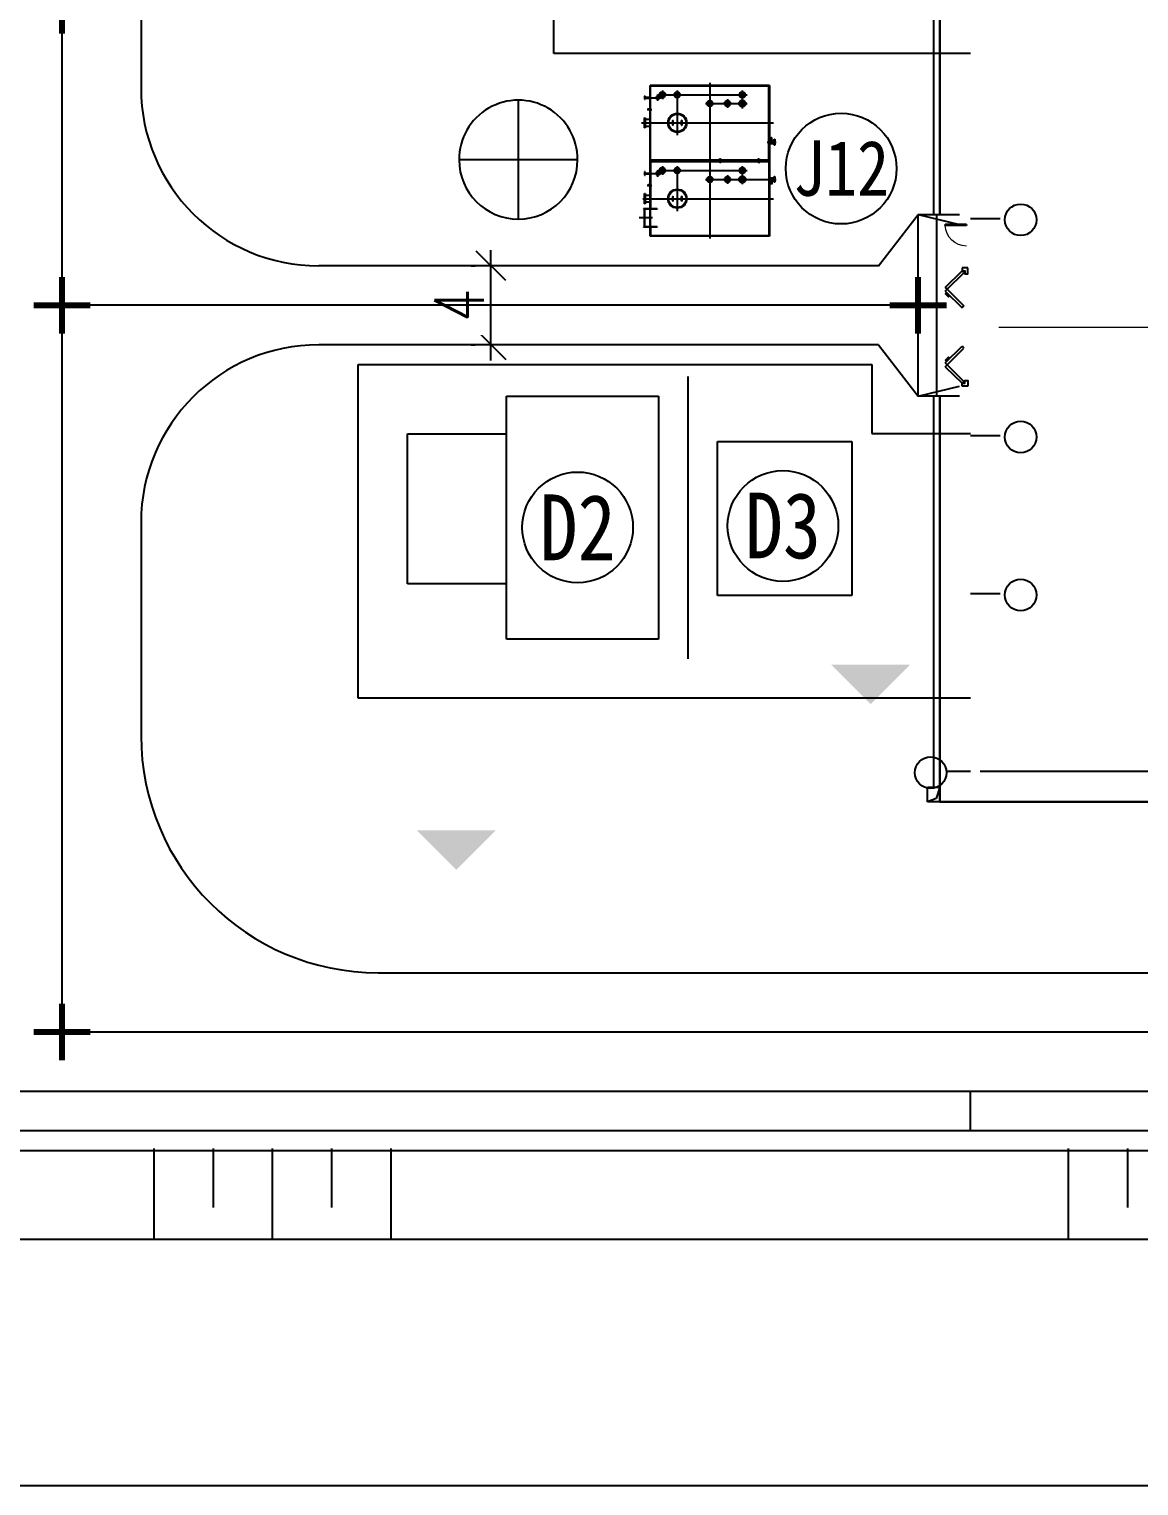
# Model space of a CAD drawing. Extents: x -93062 to 326984, y -142534 to 91021.
# Drawn here: x -53431 to -50798, y 76979 to 80436 of the extents above; entities that cross this region are included whole.
import ezdxf
from ezdxf.enums import TextEntityAlignment as Align

# ---------------------------------------------------------------- set-up
doc = ezdxf.new("R2010")
doc.units = 0
doc.header["$LTSCALE"] = 1000
doc.header["$MEASUREMENT"] = 0
doc.layers.get('0').update_dxf_attribs({"color": 8})
doc.styles.add('COMPLEX', font='COMPLEX')
doc.styles.add('hz', font='GEDITXT', dxfattribs={"width": 0.8, "bigfont": 'DXT'})
doc.styles.add('SIM', font='GEDITXT', dxfattribs={"width": 0.8, "bigfont": 'DXT'})
doc.styles.add('SIMPLEX', font='GEDITXT', dxfattribs={"height": 0.2, "bigfont": 'DXT'})
doc.styles.get("Standard").update_dxf_attribs({"font": 'gbenor.shx', "bigfont": 'gbcbig.shx'})
doc.styles.add('黑体', font='')
doc.styles.get('黑体').set_extended_font_data('SimSun')

# ---------------------------------------------------------------- blocks, each defined once
blk = doc.blocks.new('_Oblique')
at = {"color": 0, "linetype": 'ByBlock', "lineweight": -2}
blk.add_line((-0.5, -0.5), (0.5, 0.5), dxfattribs=at)
blk = doc.blocks.new('jzw-bh')
blk.add_circle((0, 0), 1.402)
at = {"style": 'SIMPLEX', "width": 0.8}
blk.add_attdef('JZW', text='', height=1, dxfattribs=at).set_placement((0, 0), align=Align.MIDDLE)
blk = doc.blocks.new('A$C672165B9')
h = blk.add_hatch()
h.set_pattern_fill('ANSI31', color=251, scale=0.047175, angle=360, style=0)
h.set_pattern_definition([(45, (18038.55401, 10293.9022), (-0.105911475, 0.105911475), [])])
h.paths.add_polyline_path([(17237.1, 8448.1, 0.414214), (17242.7, 8442.4), (17242.7, 8448.1), (17248.4, 8448.1, 1)])
h.paths.add_polyline_path([(17248.4, 8448.1), (17242.7, 8448.1), (17242.7, 8442.4, 0.414214)], flags=17)
h = blk.add_hatch()
h.set_pattern_fill('ANSI31', color=251, scale=0.047175, angle=360, style=0)
h.set_pattern_definition([(45, (18283.86535, 10293.9022), (-0.105911475, 0.105911475), [])])
h.paths.add_polyline_path([(17482.4, 8448.1, 0.414214), (17488.1, 8442.4), (17488.1, 8448.1), (17493.7, 8448.1, 1)])
h.paths.add_polyline_path([(17493.7, 8448.1), (17488.1, 8448.1), (17488.1, 8442.4, 0.414214)], flags=17)
h = blk.add_hatch()
h.set_pattern_fill('ANSI31', color=251, scale=0.047175, angle=360, style=0)
h.set_pattern_definition([(45, (18038.55401, 10282.58013), (-0.105911475, 0.105911475), [])])
h.paths.add_polyline_path([(17237.1, 8436.8, 0.414214), (17242.7, 8431.1), (17242.7, 8436.8), (17248.4, 8436.8, 1)])
h.paths.add_polyline_path([(17248.4, 8436.8), (17242.7, 8436.8), (17242.7, 8431.1, 0.414214)], flags=17)
h = blk.add_hatch()
h.set_pattern_fill('ANSI31', color=251, scale=0.047175, angle=360, style=0)
h.set_pattern_definition([(45, (18283.86535, 10282.58013), (-0.105911475, 0.105911475), [])])
h.paths.add_polyline_path([(17482.4, 8436.8, 0.414214), (17488.1, 8431.1), (17488.1, 8436.8), (17493.7, 8436.8, 1)])
h.paths.add_polyline_path([(17493.7, 8436.8), (17488.1, 8436.8), (17488.1, 8431.1, 0.414214)], flags=17)
for points in [[(18452.9, 5232.3), (17950.8, 5232.3), (18201.9, 4981.3)], [(15813.2, 4176.1), (15311, 4176.1), (15562.1, 3925)]]:
    blk.add_hatch(color=251).paths.add_polyline_path(points)
at = {"color": 251, "ltscale": 10}
for p, q in [((13050.4, 2892.1), (13050.4, 26413.6)), ((13553.6, 10849), (13553.6, 8905.4)), ((18252.3, 7773.2), (18503.9, 8100.2)), ((18252.3, 7773.2), (14685.8, 7773.2)), ((18252.3, 7270), (14685.8, 7270)), ((18252.3, 7270), (18503.9, 6942.9)), ((13553.6, 6137.8), (13553.6, 4779.1)), ((13050.4, 2892.1), (30442.2, 2892.1)), ((30442.2, 2263.1), (4611.4, 2263.1))]:
    blk.add_line(p, q, dxfattribs=at)
at = {"color": 251}
for p, q in [((18604.5, 8100.2), (18604.5, 11748.5)), ((18642.3, 8100.2), (18642.3, 11748.5)), ((18642.3, 11748.5), (18642.3, 8100.2)), ((16796.5, 8922.7), (17556.9, 8922.7)), ((16796.5, 7962.2), (16796.5, 8922.7)), ((16796.5, 8922.7), (16796.5, 8445.3)), ((17556.9, 8922.7), (16796.5, 8922.7)), ((16799.3, 8448.1), (16799.3, 8919.8)), ((16799.3, 8919.8), (17554.1, 8919.8)), ((17176.7, 8938.5), (17176.7, 7946.3)), ((17176.7, 8922.7), (17176.7, 7962.2)), ((17554.1, 8448.1), (17554.1, 8919.8)), ((17556.9, 8922.7), (17556.9, 7962.2)), ((17556.9, 8922.7), (17556.9, 8445.3)), ((16758.4, 8844.4), (16867.2, 8844.4)), ((16764.2, 8854.7), (16761.6, 8854.7)), ((16761.6, 8854.7), (16761.6, 8834)), ((16761.6, 8834), (16764.2, 8834)), ((16764.2, 8834), (16764.2, 8854.7)), ((16764.2, 8846.7), (16799.3, 8846.7)), ((16764.2, 8842), (16799.3, 8842)), ((16846.5, 8823.6), (16846.5, 8865.1)), ((16846.9, 8863.2), (17414.5, 8863.2)), ((16874.8, 8891.1), (16874.8, 8835.3)), ((16969.1, 8891.1), (16969.1, 8604.7)), ((17289.9, 8834.5), (17289.9, 8778.7)), ((17384.3, 8776.4), (17384.3, 8891.1)), ((16802.1, 8768.9), (16778, 8768.9)), ((16780.6, 8768.9), (16807.3, 8768.9)), ((16799.3, 8771.4), (16785.3, 8771.4)), ((16785.3, 8766.3), (16785.3, 8771.4)), ((16799.3, 8766.3), (16785.3, 8766.3)), ((17148.9, 8806.6), (17414.5, 8806.6)), ((16742.7, 8684), (16826.7, 8684)), ((16750.7, 8684), (17583.8, 8684)), ((16761.6, 8651.9), (16761.6, 8716)), ((16761.6, 8716), (16766.1, 8716)), ((16766.1, 8651.9), (16761.6, 8651.9)), ((16766.1, 8716), (16766.1, 8651.9)), ((16799.3, 8704.6), (16766.1, 8704.6)), ((16766.1, 8663.3), (16799.3, 8663.3)), ((16941, 8698.1), (16941, 8669.8)), ((16942.5, 8669.8), (16942.5, 8698.1)), ((16997.6, 8669.8), (16997.6, 8698.1)), ((16999.1, 8698.1), (16999.1, 8669.8)), ((17542.5, 8561.3), (17600.6, 8561.3)), ((17588.1, 8569.7), (17554.1, 8569.7)), ((17554.1, 8552.9), (17588.1, 8552.9)), ((17572.4, 8588.6), (17569.8, 8588.6)), ((17569.8, 8569.7), (17569.8, 8588.6)), ((17571.1, 8566.1), (17571.1, 8593.2)), ((17572.4, 8569.7), (17572.4, 8588.6)), ((17588.1, 8579.7), (17591.8, 8579.7)), ((17588.1, 8542.9), (17588.1, 8579.7)), ((17591.8, 8542.9), (17588.1, 8542.9)), ((17591.8, 8579.7), (17591.8, 8542.9)), ((16799.3, 8448.1), (17242.7, 8448.1)), ((17242.7, 8448.1), (17488.1, 8448.1)), ((17488.1, 8448.1), (17554.1, 8448.1)), ((16758.4, 8361.3), (16867.2, 8361.3)), ((16764.2, 8371.7), (16761.6, 8371.7)), ((16761.6, 8371.7), (16761.6, 8350.9)), ((16764.2, 8350.9), (16764.2, 8371.7)), ((16764.2, 8363.6), (16799.3, 8363.6)), ((16764.2, 8358.9), (16799.3, 8358.9)), ((17556.9, 8445.3), (16796.5, 8445.3)), ((16796.5, 8442.4), (17556.9, 8442.4)), ((17556.9, 8439.6), (16796.5, 8439.6)), ((16796.5, 8439.6), (16796.5, 7962.2)), ((16799.3, 8436.8), (16799.3, 8144.3)), ((16799.3, 8436.8), (17242.7, 8436.8)), ((16825.7, 8361.3), (16867.2, 8361.3)), ((16846.5, 8340.5), (16846.5, 8382)), ((16846.9, 8380.2), (17414.5, 8380.2)), ((16874.8, 8408), (16874.8, 8352.3)), ((16969.1, 8408), (16969.1, 8121.6)), ((17242.7, 8436.8), (17488.1, 8436.8)), ((17384.3, 8293.3), (17384.3, 8408)), ((17384.3, 8293.3), (17384.3, 8353.7)), ((17488.1, 8436.8), (17554.1, 8436.8)), ((17554.1, 8436.8), (17554.1, 7965)), ((17556.9, 8439.6), (17556.9, 7962.2)), ((16761.6, 8350.9), (16764.2, 8350.9)), ((16802.1, 8285.8), (16778, 8285.8)), ((16780.6, 8285.8), (16807.3, 8285.8)), ((16799.3, 8288.3), (16785.3, 8288.3)), ((16785.3, 8283.3), (16785.3, 8288.3)), ((16799.3, 8283.3), (16785.3, 8283.3)), ((17148.9, 8323.5), (17600.6, 8323.5)), ((17289.9, 8351.4), (17289.9, 8295.7)), ((17588.1, 8331.9), (17554.1, 8331.9)), ((17554.1, 8315.1), (17588.1, 8315.1)), ((17569.8, 8315.1), (17569.8, 8296.3)), ((17572.4, 8296.3), (17569.8, 8296.3)), ((17571.1, 8318.7), (17571.1, 8291.6)), ((17572.4, 8315.1), (17572.4, 8296.3)), ((17588.1, 8341.9), (17591.8, 8341.9)), ((17588.1, 8305.1), (17588.1, 8341.9)), ((17591.8, 8305.1), (17588.1, 8305.1)), ((17591.8, 8341.9), (17591.8, 8305.1)), ((16750.7, 8200.9), (17583.8, 8200.9)), ((16761.6, 8168.8), (16761.6, 8233)), ((16761.6, 8233), (16766.1, 8233)), ((16766.1, 8168.8), (16761.6, 8168.8)), ((16766.1, 8233), (16766.1, 8168.8)), ((16799.3, 8221.5), (16766.1, 8221.5)), ((16766.1, 8180.2), (16799.3, 8180.2)), ((16941, 8215), (16941, 8186.7)), ((16942.5, 8186.7), (16942.5, 8215)), ((16997.6, 8186.7), (16997.6, 8215)), ((16999.1, 8215), (16999.1, 8186.7)), ((16811.1, 8078.2), (16727.7, 8078.2)), ((16841.7, 8136.7), (16754, 8136.7)), ((16754, 8136.7), (16754, 8134.8)), ((16841.7, 8134.8), (16754, 8134.8)), ((16758, 8134.8), (16758, 8021.6)), ((16759.7, 8134.8), (16759.7, 8021.6)), ((16761.4, 8134.8), (16761.4, 8021.6)), ((16841.7, 8136.7), (16841.7, 8134.8)), ((18503.9, 8100.2), (18768.1, 8037.3)), ((18503.9, 6942.9), (18503.9, 8100.2)), ((18503.9, 8100.2), (18768.1, 8100.2)), ((18621.7, 8100.2), (18621.7, 6942.9)), ((18837.3, 8075.1), (19026, 8075.1)), ((16841.7, 8021.6), (16754, 8021.6)), ((16754, 8021.6), (16754, 8019.7)), ((16841.7, 8019.7), (16754, 8019.7)), ((16799.3, 8012.2), (16799.3, 7965)), ((16841.7, 8021.6), (16841.7, 8019.7)), ((17556.9, 7962.2), (16796.5, 7962.2)), ((17556.9, 7962.2), (16796.5, 7962.2)), ((17556.9, 7962.2), (16796.5, 7962.2)), ((17554.1, 7965), (16799.3, 7965)), ((16799.3, 7965), (17554.1, 7965)), ((15782.2, 7169.3), (15782.2, 7873.8)), ((15656.4, 7773.2), (15681.6, 7773.2)), ((15656.4, 7270), (15681.6, 7270)), ((17038.3, 5269.7), (17038.3, 7068.7)), ((18503.9, 6942.9), (18768.1, 7005.8)), ((15881, 6942.9), (16849.6, 6942.9)), ((15881, 5395.5), (15881, 6942.9)), ((16849.6, 6942.9), (16849.6, 5395.5)), ((18768.1, 6942.9), (18503.9, 6942.9)), ((18604.5, 4450.9), (18604.5, 6942.9)), ((18642.3, 4357.7), (18642.3, 6942.9)), ((18642.3, 6942.9), (18642.3, 5332.6)), ((18837.3, 6691.3), (19026, 6691.3)), ((17227, 6653.5), (18082.5, 6653.5)), ((17227, 5672.3), (17227, 6653.5)), ((18082.5, 6653.5), (18082.5, 5672.3)), ((18082.5, 5672.3), (17227, 5672.3)), ((18837.3, 5684.9), (19026, 5684.9)), ((16849.6, 5395.5), (15881, 5395.5)), ((18642.3, 5332.6), (18642.3, 4357.7)), ((18684.9, 4552.7), (18837.3, 4552.7)), ((18900.2, 4552.7), (20288.8, 4552.7)), ((18563.4, 4357.7), (18563.4, 4450.9)), ((18563.4, 4450.9), (18642.3, 4450.9)), ((18620.1, 4378.7), (18563.4, 4357.7)), ((18642.3, 4450.9), (18620.1, 4378.7)), ((18642.3, 4450.9), (18642.3, 4357.7)), ((18642.3, 4357.7), (18563.4, 4357.7)), ((18642.3, 4357.7), (24611.5, 4357.7)), ((24611.5, 4357.7), (18642.3, 4357.7)), ((15063.3, 3269.5), (25102.1, 3269.5)), ((12547.2, 2514.7), (30442.2, 2514.7)), ((18837.3, 2263.1), (18837.3, 2514.7)), ((30442.2, 2263.1), (18837.3, 2263.1)), ((2229.6, 2137.3), (30442.2, 2137.3)), ((13637, 1571.2), (13637, 2150)), ((14014.4, 1772.6), (14014.4, 2150)), ((14391.8, 1571.2), (14391.8, 2150)), ((14769.2, 1772.6), (14769.2, 2150)), ((15146.6, 1571.2), (15146.6, 2150)), ((19462.4, 1571.2), (19462.4, 2150)), ((19839.8, 1772.6), (19839.8, 2150)), ((3944.2, 1571.2), (30442.2, 1571.2))]:
    blk.add_line(p, q, dxfattribs=at)
at = {"color": 251, "ltscale": 5}
for p, q in [((16182.9, 9125.5), (16182.9, 10987.4)), ((18837.3, 9125.5), (16182.9, 9125.5)), ((14937.4, 5018.1), (14937.4, 7144.2)), ((14937.4, 7144.2), (18208.3, 7144.2)), ((18208.3, 7144.2), (18208.3, 6704.8)), ((15252, 5747.1), (15252, 6703.2)), ((15252, 6703.2), (15881, 6703.2)), ((18208.3, 6704.8), (18837.3, 6704.8)), ((15881, 5747.1), (15252, 5747.1)), ((18837.3, 5018.1), (14937.4, 5018.1))]:
    blk.add_line(p, q, dxfattribs=at)
at = {"color": 251, "ltscale": 0.1}
for p, q in [((15957.3, 8073.7), (15957.3, 8831.1)), ((15579.9, 8451.1), (16334.7, 8451.1))]:
    blk.add_line(p, q, dxfattribs=at)
at = {"color": 251, "extrusion": (0, 0, -1)}
for p, q in [((18677.2, 8030.4), (18677.2, 8037.3)), ((18812.1, 8037.3), (18677.2, 8037.3)), ((18812.1, 8030.4), (18677.2, 8030.4)), ((18812.1, 8037.3), (18812.1, 8030.4)), ((18676.1, 7635.9), (18783.8, 7741.7)), ((18688.5, 7623.4), (18796.1, 7729.2)), ((18820, 7760.6), (18783.8, 7760.6)), ((18796.1, 7729.2), (18783.8, 7741.7)), ((18676.1, 7635.9), (18688.5, 7623.4)), ((18676.1, 7610.8), (18688.5, 7623.4)), ((18676.1, 7610.8), (18783.8, 7505)), ((18688.5, 7623.4), (18796.1, 7517.6)), ((18796.1, 7517.6), (18783.8, 7505)), ((18676.1, 7155.6), (18783.8, 7261.4)), ((18688.5, 7143), (18796.1, 7248.8)), ((18796.1, 7248.8), (18783.8, 7261.4)), ((18676.1, 7155.6), (18688.5, 7143)), ((18676.1, 7130.5), (18688.5, 7143)), ((18676.1, 7130.5), (18783.8, 7024.7)), ((18688.5, 7143), (18796.1, 7037.2)), ((18796.1, 7037.2), (18783.8, 7024.7)), ((18820, 7005.8), (18783.8, 7005.8))]:
    blk.add_line(p, q, dxfattribs=at)
at = {"color": 251, "lineweight": 9}
blk.add_line((19017.6, 7383.2), (31286.4, 7383.2), dxfattribs=at)
at = {"color": 3}
blk.add_line((40000, 0), (258, 0), dxfattribs=at)
at = {"color": 251, "const_width": 37.7}
for points in [[(13050.4, 9252.6), (13050.4, 9614.9)], [(13050.4, 7340.4), (13050.4, 7702.7)], [(18503.9, 7340.4), (18503.9, 7702.7)], [(12869.3, 7521.6), (13231.6, 7521.6)], [(18322.7, 7521.6), (18685.1, 7521.6)], [(13050.4, 2710.9), (13050.4, 3073.2)], [(12869.3, 2892.1), (13231.6, 2892.1)]]:
    blk.add_lwpolyline(points, dxfattribs=at)
at = {"color": 251, "extrusion": (0, 0, -1)}
for points in [[(-18783.8, 7760.6), (-18783.8, 7741.7), (-18801.2, 7741.7), (-18801.2, 7722.9), (-18820, 7722.9), (-18820, 7760.6)], [(-18685.1, 7602), (-18678, 7594.8), (-18697.5, 7575.7), (-18704.6, 7582.8)], [(-18687.6, 7599.5), (-18683, 7594.9), (-18697.5, 7580.6), (-18702.1, 7585.3)], [(-18685.1, 7164.4), (-18678, 7171.6), (-18697.5, 7190.7), (-18704.6, 7183.6)], [(-18687.6, 7166.9), (-18683, 7171.5), (-18697.5, 7185.8), (-18702.1, 7181.1)], [(-18783.8, 7005.8), (-18783.8, 7024.7), (-18801.2, 7024.7), (-18801.2, 7043.5), (-18820, 7043.5), (-18820, 7005.8)]]:
    blk.add_lwpolyline(points, dxfattribs=at)
at = {"color": 251}
for centre, radius in [((16846.5, 8844.4), 11.3), ((16846.5, 8844.4), 8.02), ((16846.5, 8844.4), 3.02), ((16874.8, 8863.2), 18.4), ((16874.8, 8863.2), 15.1), ((16874.8, 8863.2), 8.4), ((16969.1, 8863.2), 18.4), ((16969.1, 8863.2), 15.1), ((16969.1, 8863.2), 8.4), ((17176.7, 8806.6), 18.4), ((17176.7, 8806.6), 15.1), ((17289.9, 8806.6), 18.4), ((17289.9, 8806.6), 15.1), ((17384.3, 8806.6), 20.8), ((17384.3, 8863.2), 18.4), ((17384.3, 8806.6), 17), ((17384.3, 8863.2), 15.1), ((17384.3, 8863.2), 8.4), ((16970.1, 8684), 60.4), ((16970.1, 8684), 55.7), ((17176.7, 8806.6), 8.4), ((17289.9, 8806.6), 8.4), ((17384.3, 8806.6), 10.2), ((17384.3, 8806.6), 9.44), ((17242.7, 8448.1), 5.66), ((17488.1, 8448.1), 5.66), ((16846.5, 8361.3), 11.3), ((16846.5, 8361.3), 8.02), ((16846.5, 8361.3), 3.02), ((16874.8, 8380.2), 18.4), ((16874.8, 8380.2), 15.1), ((16874.8, 8380.2), 8.4), ((16969.1, 8380.2), 18.4), ((16969.1, 8380.2), 15.1), ((16969.1, 8380.2), 8.4), ((17242.7, 8436.8), 5.66), ((17384.3, 8380.2), 18.4), ((17384.3, 8380.2), 15.1), ((17384.3, 8380.2), 8.4), ((17488.1, 8436.8), 5.66), ((16970.1, 8200.9), 60.4), ((17176.7, 8323.5), 18.4), ((17176.7, 8323.5), 15.1), ((17176.7, 8323.5), 8.4), ((17289.9, 8323.5), 18.4), ((17289.9, 8323.5), 15.1), ((17289.9, 8323.5), 8.4), ((17384.3, 8323.5), 20.8), ((17384.3, 8323.5), 20.8), ((17384.3, 8323.5), 17), ((17384.3, 8323.5), 17), ((17384.3, 8323.5), 10.2), ((17384.3, 8323.5), 10.2), ((17384.3, 8323.5), 9.44), ((17384.3, 8323.5), 9.44), ((16970.1, 8200.9), 55.7)]:
    blk.add_circle(centre, radius, dxfattribs=at)
at = {"color": 251, "ltscale": 10}
for centre, radius, start, end in [((14685.8, 8905.4), 1132.2, 180, 270), ((15957.3, 8451.1), 377.4, 359.61902, 180.38098), ((15957.3, 8448.6), 377.4, 180, 0), ((14685.8, 6137.8), 1132.2, 90, 180), ((15063.3, 4779.1), 1509.6, 180, 270)]:
    blk.add_arc(centre, radius, start, end, dxfattribs=at)
at = {"color": 251}
for centre, start, end in [((16941.7, 8698.1), 0, 180), ((16941.7, 8669.8), 180, 0), ((16998.4, 8698.1), 0, 180), ((16998.4, 8669.8), 180, 0), ((16941.7, 8215), 0, 180), ((16941.7, 8186.7), 180, 0), ((16998.4, 8215), 0, 180), ((16998.4, 8186.7), 180, 0)]:
    blk.add_arc(centre, 0.755, start, end, dxfattribs=at)
at = {"color": 251, "lineweight": 13, "extrusion": (0, 0, -1)}
blk.add_arc((-18812.1, 8033.9), 134.9, 270, 358.53072, dxfattribs=at)
at = {"color": 251}
for centre in [(19158, 8066.2), (19158, 6682.4), (19158, 5676), (18584.6, 4543.8)]:
    blk.add_ellipse(centre, major_axis=(100.6, 0), ratio=1, start_param=-0.000001, end_param=6.283184, dxfattribs=at)
ref = blk.add_blockref('jzw-bh', (18013.5, 8392.6), dxfattribs=dict(at, xscale=251.6013757817078, yscale=251.6013757817078, zscale=251.6013757817078, rotation=359.9999573616799))
ref.add_attrib('JZW', 'J12', dxfattribs={"height": 352.24, "style": '黑体', "width": 0.85}).set_placement((18013.5, 8392.6), align=Align.MIDDLE)
at = {"color": 251, "xscale": 188.7010318362808, "yscale": 188.7010318362808, "zscale": 188.7010318362808}
for p, rotation in [((15782.2, 7773.2), 90), ((15782.2, 7270), 270)]:
    blk.add_blockref('_Oblique', p, dxfattribs=dict(at, rotation=rotation))
at = {"color": 251}
ref = blk.add_blockref('jzw-bh', (16335, 6106.6), dxfattribs=dict(at, xscale=251.6013757817078, yscale=251.6013757817078, zscale=251.6013757817078, rotation=359.9999573616801))
ref.add_attrib('JZW', 'D2', dxfattribs={"height": 419.34, "style": '黑体', "width": 0.85}).set_placement((16335, 6106.6), align=Align.MIDDLE)
ref = blk.add_blockref('jzw-bh', (17642.9, 6115.6), dxfattribs=dict(at, xscale=251.6013757817078, yscale=251.6013757817078, zscale=251.6013757817078, rotation=359.9999573616801))
ref.add_attrib('JZW', 'D3', dxfattribs={"height": 419.34, "style": '黑体', "width": 0.85}).set_placement((17642.9, 6115.6), align=Align.MIDDLE)
at = {"color": 251, "style": 'SIMPLEX', "width": 0.8}
for height, p in [(75.5, (5032.8, 24516.1)), (75.5, (4692.1, 24249.2)), (251.6, (24745.2, 6386.7))]:
    blk.add_attdef('JZW', text='', height=height, rotation=359.99996, dxfattribs=at).set_placement(p, align=Align.MIDDLE)
at = {"color": 251, "style": 'hz', "width": 0.8}
for p in [(16426.9, 23704), (10887.9, 22293), (14720.8, 19772.4), (17974.9, 19082.8), (25961.4, 18486), (38100.4, 18366.3), (11528.9, 17640.7), (26545.9, 15647), (10782.8, 15493.4), (17847.7, 14761.2), (11764.5, 12831.7), (14968.4, 10742.1), (5313.3, 9148.4), (25534.1, 9009.2), (3089.1, 8401.9), (26406.5, 6157.4), (17784.5, 5258), (29076.2, 4512.3), (15144.7, 4201.8), (37066.7, 4015)]:
    blk.add_attdef('9.80', p, '', height=440.3, dxfattribs=at)
at = {"color": 251, "style": 'COMPLEX', "width": 1.041667}
for height, p, p2 in [(135.3, (18779.9, 24022.5), (18900.7, 24022.5)), (112.7, (24159.1, 23918), (24259.7, 23918)), (112.7, (19107.7, 22514.6), (19208.3, 22514.6)), (112.7, (19107.7, 21130.8), (19208.3, 21130.8)), (112.7, (19107.7, 19910.6), (19208.3, 19910.6)), (112.7, (19107.7, 19155.8), (19208.3, 19155.8)), (112.7, (19107.7, 17646.2), (19208.3, 17646.2)), (112.7, (19107.7, 16262.4), (19208.3, 16262.4)), (112.7, (19107.7, 15255.9), (19208.3, 15255.9)), (112.7, (19107.7, 14167), (19208.3, 14167)), (112.7, (19107.7, 13933.9), (19208.3, 13933.9)), (112.7, (19107.7, 12878.3), (19208.3, 12878.3)), (146.5, (35125.9, 12740.3), (35256.8, 12740.3)), (112.7, (19107.7, 11494.5), (19208.3, 11494.5)), (112.7, (19107.7, 10274.2), (19208.3, 10274.2)), (112.7, (19107.7, 9519.4), (19208.3, 9519.4)), (112.7, (19107.7, 8009.8), (19208.3, 8009.8)), (112.7, (19107.7, 6626), (19208.3, 6626)), (112.7, (19107.7, 5619.6), (19208.3, 5619.6)), (112.7, (18534.3, 4487.4), (18635, 4487.4)), (135.3, (10257.2, 2831.6), (10378, 2831.6)), (135.3, (9845, 2443.5), (9965.8, 2443.5))]:
    blk.add_attdef('A', text='', height=height, dxfattribs=at).set_placement(p, p2, align=Align.FIT)
for height, p, p2 in [(135.3, (18273.7, 23709.6), (18273.7, 23588.8)), (146.5, (34895.1, 12644.2), (34895.1, 12513.3))]:
    blk.add_attdef('A', text='', height=height, rotation=270, dxfattribs=at).set_placement(p, p2, align=Align.FIT)
at = {"color": 251, "style": 'COMPLEX', "text_generation_flag": 4, "width": 1.041667}
for p, p2 in [((32232.5, 22773.3), (32353.3, 22773.3)), ((25004, 19495), (25124.8, 19495)), ((37956.5, 15917.2), (38077.2, 15917.2)), ((37584.1, 15544.8), (37704.9, 15544.8)), ((30848.7, 13137), (30969.5, 13137)), ((30933.8, 10635.5), (31054.6, 10635.5)), ((31191.9, 10370.8), (31312.7, 10370.8)), ((25004, 9858.6), (25124.8, 9858.6))]:
    blk.add_attdef('A', text='', height=135.3, dxfattribs=at).set_placement(p, p2, align=Align.FIT)
at = {"color": 251, "width": 0.8, "flags": 9}
for tag, p in [('XSIZE', (4021, 20376.2)), ('XSIZE', (4025.5, 20391)), ('YSIZE', (4070.3, 20399.8)), ('YSIZE', (4113.1, 20385.5)), ('YSIZE', (4070.3, 19770.8)), ('XSIZE', (4021, 19747.2)), ('XSIZE', (4025.5, 19762)), ('YSIZE', (4113.1, 19756.5)), ('XSIZE', (4025.5, 19133)), ('YSIZE', (4070.3, 19141.8)), ('YSIZE', (4113.1, 19127.5)), ('XSIZE', (4021, 19118.2)), ('XSIZE', (4021, 18489.2)), ('XSIZE', (4025.5, 18504)), ('YSIZE', (4070.3, 18512.7)), ('YSIZE', (4113.1, 18498.4)), ('XSIZE', (4021, 17860.2)), ('XSIZE', (4025.5, 17875)), ('YSIZE', (4070.3, 17883.7)), ('YSIZE', (4113.1, 17869.4)), ('XSIZE', (4345.9, 17267.3)), ('XSIZE', (4350.4, 17282.1)), ('YSIZE', (4395.3, 17290.8)), ('YSIZE', (4438.1, 17276.5)), ('XSIZE', (5060.2, 17088.9)), ('YSIZE', (5105.1, 17097.7)), ('YSIZE', (5147.9, 17083.4)), ('XSIZE', (5689.2, 17088.9)), ('YSIZE', (5734.1, 17097.7)), ('YSIZE', (5776.9, 17083.4)), ('XSIZE', (5055.7, 17074.1)), ('XSIZE', (5684.7, 17074.1))]:
    blk.add_attdef(tag, p, '', height=0.0687, dxfattribs=at)
at = {"color": 251, "insert": (15580.9, 7521.6), "char_height": 314.5, "attachment_point": 5, "rotation": 90, "style": 'SIM', "bg_fill": 3, "box_fill_scale": 1.1, "bg_fill_color": 256, "bg_fill_true_color": 13158600, "bg_fill_transparency": 0}
blk.add_mtext('4', dxfattribs=at)
at = {"color": 251, "ltscale": 10}
blk.add_line((18503.9, 7521.6), (13050.4, 7521.6), dxfattribs=at)

msp = doc.modelspace()

# ---------------------------------------------------------------- block references
at = {"xscale": 0.3724428399518654, "yscale": 0.3724428399518654, "zscale": 0.3724428399518654}
msp.add_blockref('A$C672165B9', (-58213.6, 76979.3), dxfattribs=at)

doc.saveas('drawing.dxf')
